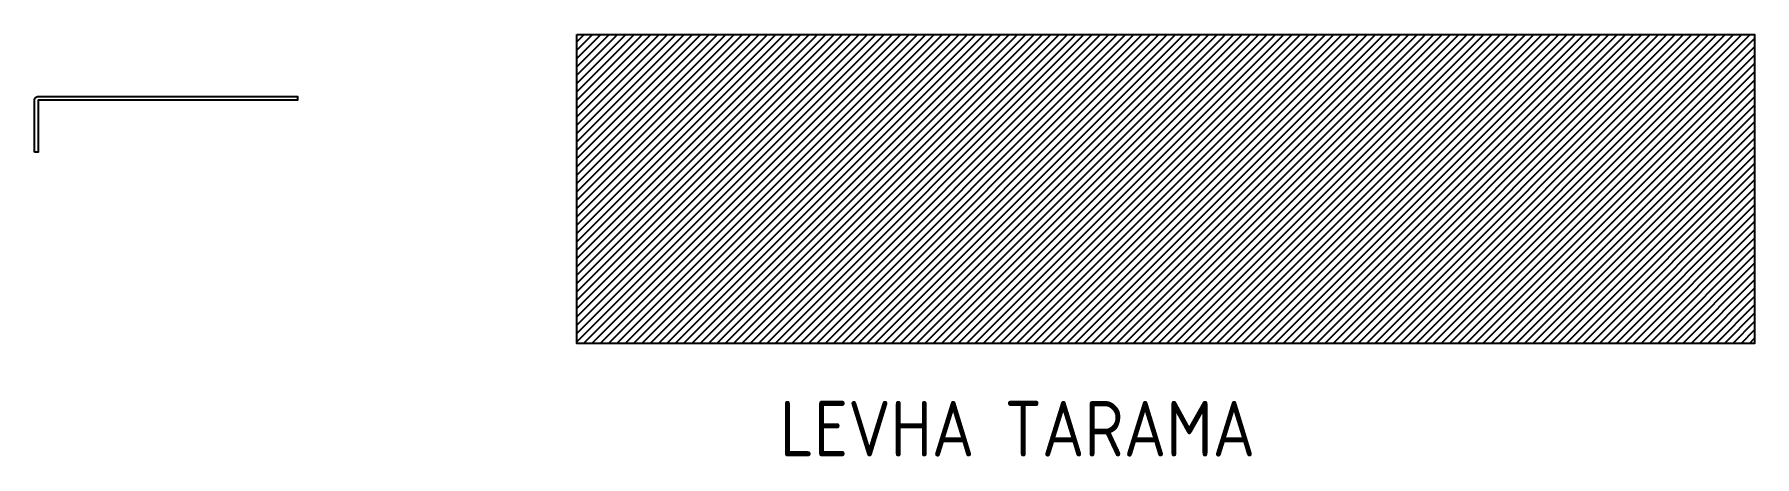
# Model space of a CAD drawing. Header units: millimetres. Extents: x -76067 to -71774, y 43638 to 44641.
# Drawn here: x -76067 to -75140, y 44359 to 44586 of the extents above; entities that cross this region are included whole.
import ezdxf

# ---------------------------------------------------------------- set-up
doc = ezdxf.new("R2010")
doc.units = ezdxf.units.MM
for name, color, linetype in [('ART_ALU LEVHA', 235, 'Continuous'), ('ART_LEVHA TARAMA', 253, 'Continuous'), ('ART_YZ', 3, 'Continuous'), ('GORUNUS', 31, 'Continuous')]:
    doc.layers.add(name, color=color, linetype=linetype)
doc.styles.add('YZ', font='archs.shx', dxfattribs={"width": 0.7})

msp = doc.modelspace()

# ---------------------------------------------------------------- hatches: boundary and pattern name
at = {"layer": 'ART_LEVHA TARAMA'}
h = msp.add_hatch(dxfattribs=at)
h.set_pattern_fill('ANSI31', color=256, style=0)
h.set_pattern_definition([(45, (-76587.0868, 43164.1045), (-2.245064, 2.245064), [])])
h.paths.add_polyline_path([(-75774.897, 44586.485), (-75139.921, 44586.485), (-75139.921, 44419.918), (-75774.897, 44419.918)])

# ---------------------------------------------------------------- linework, layer by layer
at = {"layer": 'ART_ALU LEVHA'}
msp.add_lwpolyline([(-76067.344, 44522.975), (-76067.344, 44550.975, -0.4142136), (-76065.344, 44552.975), (-75925.502, 44552.975), (-75925.502, 44550.975), (-76065.344, 44550.975), (-76065.344, 44522.975)], format="xyb", close=True, dxfattribs=at)
at = {"layer": 'GORUNUS'}
msp.add_lwpolyline([(-75774.897, 44586.485), (-75139.921, 44586.485), (-75139.921, 44419.918), (-75774.897, 44419.918)], close=True, dxfattribs=at)

# ---------------------------------------------------------------- texts
at = {"layer": 'ART_YZ', "style": 'YZ'}
msp.add_text('LEVHA TARAMA', height=30, dxfattribs=at).set_placement((-75665.424, 44358.942))

doc.saveas('drawing.dxf')
